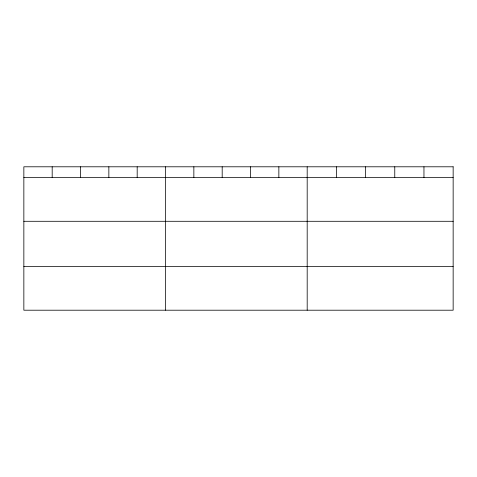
<?xml version="1.0" encoding="UTF-8"?>
<svg xmlns="http://www.w3.org/2000/svg" width="477" height="477" viewBox="0 0 477 477"><rect width="100%" height="100%" fill="white"/><g stroke="black" fill="none" stroke-linecap="round" stroke-linejoin="round"><path stroke-width="0.72" d="M23.85 177.504L453.15 177.504M23.85 221.292L453.15 221.292M23.85 266.41L453.15 266.41M423.958 166.795L423.958 177.504M394.765 166.795L394.765 177.504M365.573 166.795L365.573 177.504M336.38 166.795L336.38 177.504M307.188 166.795L307.188 310.205M278.854 166.795L278.854 177.504M250.52 166.795L250.52 177.504M222.187 166.795L222.187 177.504M193.853 166.795L193.853 177.504M165.519 166.795L165.519 310.205M137.185 166.795L137.185 177.504M108.851 166.795L108.851 177.504M80.518 166.795L80.518 177.504M52.184 166.795L52.184 177.504M453.15 166.795L23.85 166.795L23.85 310.205L453.15 310.205L453.15 166.795"/></g></svg>
